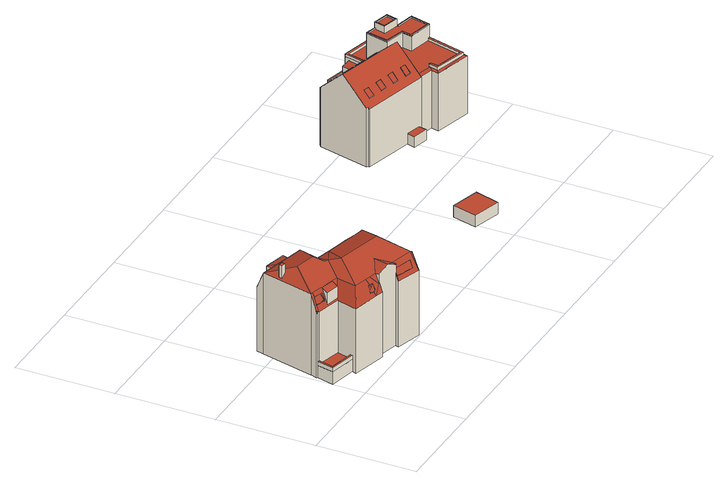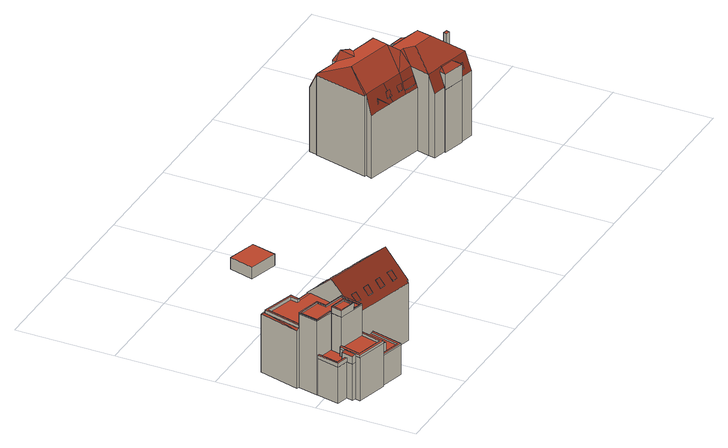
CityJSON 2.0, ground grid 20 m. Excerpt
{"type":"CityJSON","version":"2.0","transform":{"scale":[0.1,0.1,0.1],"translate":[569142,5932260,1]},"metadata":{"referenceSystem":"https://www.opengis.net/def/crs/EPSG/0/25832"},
"CityObjects":{
"building1":{"type":"Building","attributes":{"Grundfläche 2D":"364.560258","Grundhöhe NN":"1.492"},"children":["building1-1","building1-2","building1-3","building1-4","building1-5","building1-6","building1-7","building1-8","building1-9","building1-10","building1-11","building1-12"],"geometry":[{"type":"Solid","lod":"3","boundaries":[[[[0,1,2,3,4,5,6,7,8,9,10],[11,12,13,2]],[[2,13,11]],[[11,13,12]],[[5,4,3,14,15,16,17,18,6]],[[19,16,15,20,21,22]],[[23,24,23,25]],[[26,27,24,23,25]],[[28,29,30]],[[30,29,31,32,33,25,23,24]],[[8,7,6,18,17,16,34,35,9]],[[36,9,35,37]],[[22,38,16]],[[38,34,16]],[[22,39,40,41]],[[41,38,22]],[[39,42,43,44,45,46,40]],[[47,46,45]],[[47,48,49,50,51,52,38,41,40,46]],[[52,53,34,38]],[[54,55,56,57]],[[32,57,56]],[[56,58,59,60,32]],[[31,29,35,34,53,61,62,54,57,32]],[[28,63,37,35,29]],[[64,65,45,44,43,66,67,68,69,70]],[[39,71,67,43,42]],[[43,67,66]],[[72,73,74,75,76,77]],[[78,79,80,81]],[[54,62,79]],[[61,82,83,80,79,62]],[[84,80,83,82,61,53,85]],[[86,87,88,89,90,85,53,52]],[[52,51,50,49,48,91,92,93,94,88,87,86],[95,96,95,97,95,98]],[[99,93,92,91,48,47,100,101]],[[102,103,99]],[[103,93,99]],[[20,15,14,3,2,1,0,10,104,105]],[[10,9,106,104]],[[30,24,107,108]],[[28,30,108,109]],[[24,27,110,107]],[[19,22,16]],[[111,112,106,9,36,37]],[[39,22,21,20,105,113]],[[47,45,114,115]],[[79,55,54]],[[116,110,27,26,25,117,59,58,56,55,79,78]],[[33,32,60,59,117,25]],[[28,109,118,63]],[[37,63,118,111]],[[45,65,119,114]],[[71,39,113,120]],[[67,71,120,121]],[[68,67,121,122]],[[69,68,122,123]],[[70,69,123,124]],[[65,64,70,124,119]],[[72,77,125,126]],[[73,72,126,127]],[[128,129,130,102,99,101,100,47,115,131]],[[103,102,130,125,77,132]],[[76,133,93,103,132,77]],[[94,93,133,76,75,88]],[[127,134,85,90,89,88,75,74,73]],[[81,80,84,85,134,135]],[[135,116,78,81]],[[129,128,131,115,114,119,124,123,122,121,120,113,105,104,106,112,111,118,109,108,107,110,116,135,134,127,126,125,130]]]],"semantics":{"surfaces":[{"type":"RoofSurface"},{"type":"WallSurface"},{"type":"GroundSurface"}],"values":[[0,0,0,0,0,0,0,0,0,0,0,0,0,0,0,0,0,0,0,0,0,0,0,0,0,0,0,0,0,0,0,0,0,0,0,0,0,1,1,1,1,1,1,1,1,1,1,1,1,1,1,1,1,1,1,1,1,1,1,1,1,1,1,1,1,1,1,2]]}}]},
"building1-1":{"type":"BuildingInstallation","parents":["building1"],"geometry":[{"type":"MultiSurface","lod":"3","boundaries":[[[136,137,138,139,140,141]],[[142,136,141]],[[142,143,137,136]],[[139,138,137,143,138]],[[140,141,140,139]]],"semantics":{"surfaces":[{"type":"RoofSurface"},{"type":"WallSurface"}],"values":[0,1,1,1,1]}}]},
"building1-2":{"type":"BuildingInstallation","parents":["building1"],"geometry":[{"type":"MultiSurface","lod":"3","boundaries":[[[11,144,13]],[[12,145,11,146]],[[11,13,146]],[[12,147,12,145]]],"semantics":{"surfaces":[{"type":"RoofSurface"},{"type":"WallSurface"}],"values":[0,0,0,1]}}]},
"building1-3":{"type":"BuildingInstallation","parents":["building1"],"geometry":[{"type":"MultiSurface","lod":"3","boundaries":[[[148,149,150,151,152]],[[153,148,152,154,5]],[[153,155,149,148]],[[156,154,152,151]],[[151,150,149,155,4,156]]],"semantics":{"surfaces":[{"type":"RoofSurface"},{"type":"WallSurface"}],"values":[0,1,1,1,1]}}]},
"building1-4":{"type":"BuildingInstallation","parents":["building1"],"geometry":[{"type":"MultiSurface","lod":"3","boundaries":[[[157,158,159,160,161,162,163]],[[164,165,161,160,159]],[[163,162,161,165,166,167]],[[167,168,158,157,163]],[[168,159,158]]],"semantics":{"surfaces":[{"type":"RoofSurface"},{"type":"WallSurface"}],"values":[0,1,1,1,1]}}]},
"building1-5":{"type":"BuildingInstallation","parents":["building1"],"geometry":[{"type":"MultiSurface","lod":"3","boundaries":[[[169,117,170,23,171,172]],[[173,170,117]],[[169,172,174,33]],[[117,25,26,173]],[[117,169,33,25]],[[170,173,26,23]],[[23,175,23,170]],[[23,175,176,171]],[[174,172,171]],[[174,171,176]]],"semantics":{"surfaces":[{"type":"RoofSurface"},{"type":"WallSurface"}],"values":[0,0,1,1,1,1,1,1,1,1]}}]},
"building1-6":{"type":"BuildingInstallation","parents":["building1"],"geometry":[{"type":"MultiSurface","lod":"3","boundaries":[[[177,178,179,180]],[[181,182,180,179]],[[177,180,182,183]],[[178,177,183,184]],[[184,181,179,178]]],"semantics":{"surfaces":[{"type":"RoofSurface"},{"type":"WallSurface"}],"values":[0,1,1,1,1]}}]},
"building1-7":{"type":"BuildingInstallation","parents":["building1"],"geometry":[{"type":"MultiSurface","lod":"3","boundaries":[[[185,186,187,188]],[[185,188,189,190]],[[188,187,191,189]],[[186,185,190,192]],[[187,186,192,191]]],"semantics":{"surfaces":[{"type":"RoofSurface"},{"type":"WallSurface"}],"values":[0,1,1,1,1]}}]},
"building1-8":{"type":"BuildingInstallation","parents":["building1"],"geometry":[{"type":"MultiSurface","lod":"3","boundaries":[[[193,194,195,196]],[[197,194,193,66]],[[197,66,198]],[[67,68,197,198]],[[194,197,68,69]],[[69,70,199,196,195,194]]],"semantics":{"surfaces":[{"type":"RoofSurface"},{"type":"WallSurface"}],"values":[0,0,0,1,1,1]}}]},
"building1-9":{"type":"BuildingInstallation","parents":["building1"],"geometry":[{"type":"MultiSurface","lod":"3","boundaries":[[[200,201,202,133,132,203]],[[202,201,74,204]],[[133,202,204,76]],[[133,76,77,132]],[[77,72,203,132]],[[72,73,200,203]],[[200,73,74,201]]],"semantics":{"surfaces":[{"type":"RoofSurface"},{"type":"WallSurface"}],"values":[0,1,1,1,1,1,1]}}]},
"building1-10":{"type":"BuildingInstallation","parents":["building1"],"geometry":[{"type":"MultiSurface","lod":"3","boundaries":[[[205,206,207,208,209,210,82,211]],[[212,213,210,209,208]],[[214,215,216,206,205,211]],[[212,208,207,206,216,83]],[[214,211,82,210,213,82]]],"semantics":{"surfaces":[{"type":"RoofSurface"},{"type":"WallSurface"}],"values":[0,1,1,1,1]}}]},
"building1-11":{"type":"BuildingInstallation","parents":["building1"],"geometry":[{"type":"MultiSurface","lod":"3","boundaries":[[[217,218,95,219,220,221]],[[96,219,95]],[[222,223,219,96]],[[224,225,91,220,219,223]],[[91,226,221,220]],[[97,95,96,95]],[[224,223,222,96]],[[226,92,98,97,95,218,217,221]]],"semantics":{"surfaces":[{"type":"RoofSurface"},{"type":"WallSurface"}],"values":[0,0,0,1,1,1,1,1]}}]},
"building1-12":{"type":"BuildingInstallation","parents":["building1"],"geometry":[{"type":"MultiSurface","lod":"3","boundaries":[[[51,50,227,228,229,230]],[[231,228,227,50,232]],[[87,86,230,229,228,231,233]],[[86,51,230]]],"semantics":{"surfaces":[{"type":"RoofSurface"},{"type":"WallSurface"}],"values":[0,1,1,1]}}]},
"building2":{"type":"Building","attributes":{"Grundfläche 2D":"31.203670","Grundhöhe NN":"1.892"},"geometry":[{"type":"Solid","lod":"3","boundaries":[[[[234,235,236,237]],[[238,239,237,236]],[[239,240,234,237]],[[240,241,235,234]],[[241,238,236,235]],[[241,240,239,238]]]],"semantics":{"surfaces":[{"type":"RoofSurface"},{"type":"WallSurface"},{"type":"GroundSurface"}],"values":[[0,1,1,1,1,2]]}}]},
"building3":{"type":"Building","attributes":{"Grundfläche 2D":"403.573579","Grundhöhe NN":"1.604"},"children":["building3-1","building3-2","building3-3","building3-4","building3-5","building3-6","building3-7","building3-8","building3-9","building3-10","building3-11","building3-12","building3-13","building3-14","building3-15","building3-16","building3-17","building3-18"],"geometry":[{"type":"Solid","lod":"3","boundaries":[[[[242,243,244,245,246,247]],[[248,249,250,246,245,251,252,253,254]],[[255,256,257,258,259,260,261,262,263,264,265,266,267]],[[268,269,270,271,272,273,274,275,276,277,278,279]],[[280,281,282,283,284,285,286,287,288,289,290,291]],[[292,293,294,295,296,297,298,299,300,301,302,303,304]],[[305,251,306,307,308,309,310,311,312,313,314,315,316,317,318]],[[319,320,321,322]],[[307,323,324,308]],[[324,325,326,310,309,308]],[[327,311,310,326]],[[328,329,312,311,327]],[[330,331,313,312,329]],[[332,314,313,331]],[[249,248,333,334]],[[250,249,334,335]],[[247,246,250,335,336]],[[242,247,336,337]],[[243,242,337,338]],[[320,339,340,244,243,338,341,321]],[[323,307,306,251,245,244,340,342]],[[252,251,287,286]],[[343,333,248,254,253,252,286,285,284]],[[322,321,341,344]],[[319,322,344,345]],[[320,319,345,339]],[[272,346,347,257,256,255,267,274,273]],[[258,257,347,348]],[[280,291,290,263,262,261,260,259,258,348,349,282,281]],[[263,290,289,264]],[[266,275,274,267]],[[271,270,350,351]],[[272,271,351,346]],[[268,279,352,353]],[[270,269,268,353,354,350]],[[283,282,349,355]],[[284,283,355,343]],[[324,323,342,356]],[[326,325,324,356,357]],[[329,328,327,326,357,358]],[[331,330,329,358,359]],[[332,331,359,360]],[[277,298,297,296,295,361,352,279,278]],[[298,277,276,299]],[[362,300,299,276,275,266]],[[302,301,300,362,266,265,363]],[[264,289,288,305,318,303,302,363,265]],[[303,318,317,304]],[[304,317,316,292]],[[314,332,294,293,292,316,315]],[[295,294,360,361]],[[332,360,294]],[[305,288,287,251]],[[356,342,340,339,345,344,341,338,337,336,335,334,333,343,355,349,348,347,346,351,350,354,353,352,361,360,359,358,357]]]],"semantics":{"surfaces":[{"type":"RoofSurface"},{"type":"WallSurface"},{"type":"GroundSurface"}],"values":[[0,0,0,0,0,0,0,0,0,0,0,0,0,0,1,1,1,1,1,1,1,1,1,1,1,1,1,1,1,1,1,1,1,1,1,1,1,1,1,1,1,1,1,1,1,1,1,1,1,1,1,1,1,2]]}}]},
"building3-1":{"type":"BuildingInstallation","parents":["building3"],"geometry":[{"type":"MultiSurface","lod":"3","boundaries":[[[364,365,366,367]],[[367,366,368,369]],[[364,367,369,370]],[[365,364,370,371]],[[366,365,371,368]]],"semantics":{"surfaces":[{"type":"RoofSurface"},{"type":"WallSurface"}],"values":[0,1,1,1,1]}}]},
"building3-2":{"type":"BuildingInstallation","parents":["building3"],"geometry":[{"type":"MultiSurface","lod":"3","boundaries":[[[372,373,374,375]],[[376,377,372,375]],[[375,374,378,376]],[[377,379,373,372]],[[374,373,379,378]]],"semantics":{"surfaces":[{"type":"RoofSurface"},{"type":"WallSurface"}],"values":[0,1,1,1,1]}}]},
"building3-3":{"type":"BuildingInstallation","parents":["building3"],"geometry":[{"type":"MultiSurface","lod":"3","boundaries":[[[380,381,382,383]],[[383,382,384,385]],[[380,383,385,386]],[[386,387,381,380]],[[387,384,382,381]]],"semantics":{"surfaces":[{"type":"RoofSurface"},{"type":"WallSurface"}],"values":[0,1,1,1,1]}}]},
"building3-4":{"type":"BuildingInstallation","parents":["building3"],"geometry":[{"type":"MultiSurface","lod":"3","boundaries":[[[388,389,390,391]],[[390,389,392,393]],[[391,390,393,394]],[[388,391,394,395]],[[389,388,395,392]]],"semantics":{"surfaces":[{"type":"RoofSurface"},{"type":"WallSurface"}],"values":[0,1,1,1,1]}}]},
"building3-5":{"type":"BuildingInstallation","parents":["building3"],"geometry":[{"type":"MultiSurface","lod":"3","boundaries":[[[396,397,398,399]],[[399,398,400,401]],[[396,399,401,402]],[[397,396,402,403]],[[398,397,403,400]]],"semantics":{"surfaces":[{"type":"RoofSurface"},{"type":"WallSurface"}],"values":[0,1,1,1,1]}}]},
"building3-6":{"type":"BuildingInstallation","parents":["building3"],"geometry":[{"type":"MultiSurface","lod":"3","boundaries":[[[404,405,406,407]],[[407,406,408,409]],[[404,407,409,410]],[[405,404,410,411]],[[406,405,411,408]]],"semantics":{"surfaces":[{"type":"RoofSurface"},{"type":"WallSurface"}],"values":[0,1,1,1,1]}}]},
"building3-7":{"type":"BuildingInstallation","parents":["building3"],"geometry":[{"type":"MultiSurface","lod":"3","boundaries":[[[412,413,414,415]],[[414,413,416,417]],[[418,419,412,415]],[[413,412,419,416]],[[417,418,415,414]]],"semantics":{"surfaces":[{"type":"RoofSurface"},{"type":"WallSurface"}],"values":[0,1,1,1,1]}}]},
"building3-8":{"type":"BuildingInstallation","parents":["building3"],"geometry":[{"type":"MultiSurface","lod":"3","boundaries":[[[420,421,422,423]],[[424,425,420,423]],[[423,422,426,424]],[[425,427,421,420]],[[422,421,427,426]]],"semantics":{"surfaces":[{"type":"RoofSurface"},{"type":"WallSurface"}],"values":[0,1,1,1,1]}}]},
"building3-9":{"type":"BuildingInstallation","parents":["building3"],"geometry":[{"type":"MultiSurface","lod":"3","boundaries":[[[428,429,430,431,432,433,434,363,435,436,362,437,438]],[[264,265,439,435,363,434]],[[436,435,439,440]],[[440,266,362,436]],[[266,267,437,362]],[[257,438,437,267,255,441,442,256]],[[257,258,428,438]],[[258,259,260,261,262,263,433,432,431,430,429,428]],[[263,264,434,433]]],"semantics":{"surfaces":[{"type":"RoofSurface"},{"type":"WallSurface"}],"values":[0,1,1,1,1,1,1,1,1]}}]},
"building3-10":{"type":"BuildingInstallation","parents":["building3"],"geometry":[{"type":"MultiSurface","lod":"3","boundaries":[[[441,443,444,442]],[[255,256,272,273]],[[445,443,441,255,273]],[[270,271,444,443,445,446,447,448]],[[272,256,442,444,271]]],"semantics":{"surfaces":[{"type":"RoofSurface"},{"type":"WallSurface"}],"values":[0,1,1,1,1]}}]},
"building3-11":{"type":"BuildingInstallation","parents":["building3"],"geometry":[{"type":"MultiSurface","lod":"3","boundaries":[[[449,448,447,450,451,452,453]],[[446,454,450,447]],[[451,450,454,278]],[[451,278,279,452]],[[279,268,453,452]],[[268,269,270,448,449,453]]],"semantics":{"surfaces":[{"type":"RoofSurface"},{"type":"WallSurface"}],"values":[0,1,1,1,1,1]}}]},
"building3-12":{"type":"BuildingInstallation","parents":["building3"],"geometry":[{"type":"MultiSurface","lod":"3","boundaries":[[[455,456,457,458,459,460]],[[282,283,455,460]],[[283,284,456,455]],[[285,457,456,284]],[[458,457,285,461]],[[461,281,459,458]],[[282,460,459,281]]],"semantics":{"surfaces":[{"type":"RoofSurface"},{"type":"WallSurface"}],"values":[0,1,1,1,1,1,1]}}]},
"building3-13":{"type":"BuildingInstallation","parents":["building3"],"geometry":[{"type":"MultiSurface","lod":"3","boundaries":[[[462,463,464,465]],[[280,465,464,291]],[[462,465,280,466]],[[463,462,466,467]],[[467,291,464,463]]],"semantics":{"surfaces":[{"type":"RoofSurface"},{"type":"WallSurface"}],"values":[0,1,1,1,1]}}]},
"building3-14":{"type":"BuildingInstallation","parents":["building3"],"geometry":[{"type":"MultiSurface","lod":"3","boundaries":[[[468,469,470,471,472,473]],[[470,469,474,475]],[[471,470,475,476]],[[477,473,472,478,479,480]],[[473,477,299,468]]],"semantics":{"surfaces":[{"type":"RoofSurface"},{"type":"WallSurface"}],"values":[0,1,1,1,1]}}]},
"building3-15":{"type":"BuildingInstallation","parents":["building3"],"geometry":[{"type":"MultiSurface","lod":"3","boundaries":[[[481,482,483,484,485,486,487,488,489,490,491,492,493,494,495,496,479,478,497]],[[298,498,490,489]],[[491,490,498,499]],[[492,491,499,500]],[[493,492,500,501]],[[494,493,501,502]],[[495,494,502,503]],[[503,504,496,495]],[[479,496,504,480]],[[497,478,301,302]],[[302,303,481,497]],[[303,304,482,481]],[[304,292,483,482]],[[292,293,294,485,484,483]],[[294,295,486,485]],[[295,296,297,298,489,488,487,486]]],"semantics":{"surfaces":[{"type":"RoofSurface"},{"type":"WallSurface"}],"values":[0,1,1,1,1,1,1,1,1,1,1,1,1,1,1,1]}}]},
"building3-16":{"type":"BuildingInstallation","parents":["building3"],"geometry":[{"type":"MultiSurface","lod":"3","boundaries":[[[505,469,468,506,472,471]],[[505,471,476,507]],[[469,505,507,474]],[[468,299,300,506]],[[472,506,300,301,478]]],"semantics":{"surfaces":[{"type":"RoofSurface"},{"type":"WallSurface"}],"values":[0,1,1,1,1]}}]},
"building3-17":{"type":"BuildingInstallation","parents":["building3"],"geometry":[{"type":"MultiSurface","lod":"3","boundaries":[[[475,474,507,476]]],"semantics":{"surfaces":[{"type":"RoofSurface"}],"values":[0]}}]},
"building3-18":{"type":"BuildingInstallation","parents":["building3"],"geometry":[{"type":"MultiSurface","lod":"3","boundaries":[[[508,509,510,511,512,513,514,515]],[[315,508,515,314]],[[509,508,315,516]],[[510,509,516,517]],[[511,510,517,518]],[[512,511,518,519]],[[519,308,309,310,513,512]],[[310,311,312,514,513]],[[312,313,314,515,514]]],"semantics":{"surfaces":[{"type":"RoofSurface"},{"type":"WallSurface"}],"values":[0,1,1,1,1,1,1,1,1]}}]}
},
"vertices":[
[240,146,137],[230,149,137],[207,155,137],[196,158,137],[198,153,147],[200,148,159],[203,141,175],[226,135,175],[237,132,175],[249,130,175],[255,143,137],[228,142,157],[232,145,148],[228,142,158],[178,162,137],[163,166,137],[159,151,175],[174,148,175],[193,143,175],[130,158,175],[133,174,137],[131,166,158],[129,159,175],[170,21,152],[168,17,142],[172,24,158],[171,24,158],[170,24,158],[225,19,173],[222,20,175],[221,3,140],[174,32,175],[173,32,175],[173,26,164],[114,104,198],[209,80,198],[251,129,173],[253,129,172],[109,129,190],[139,199,175],[96,152,198],[102,131,190],[113,205,175],[104,207,175],[69,216,175],[39,223,175],[53,162,198],[13,115,175],[17,114,175],[38,109,175],[42,108,175],[70,101,175],[83,98,175],[72,56,175],[127,43,175],[125,35,176],[149,29,185],[157,61,185],[171,24,175],[172,24,175],[173,26,175],[101,49,175],[112,46,175],[226,19,172],[70,232,140],[43,238,140],[105,208,174],[116,220,141],[117,222,136],[73,233,136],[73,231,140],[142,214,140],[2,66,31],[56,54,31],[57,58,31],[65,87,31],[15,100,31],[10,101,31],[127,35,157],[125,35,157],[109,32,140],[125,28,140],[104,43,163],[107,36,149],[97,35,140],[54,46,140],[67,89,145],[67,89,144],[65,87,140],[57,58,140],[56,54,140],[17,110,167],[16,105,153],[15,100,140],[35,95,140],[36,100,153],[36,100,154],[36,100,152],[23,103,152],[10,104,145],[12,112,167],[11,106,152],[9,102,140],[10,101,140],[255,143,5],[133,174,5],[249,130,5],[168,17,5],[221,3,5],[225,19,5],[170,24,5],[253,129,5],[251,129,5],[139,199,5],[39,223,5],[13,115,5],[127,35,5],[172,24,159],[226,19,5],[43,238,5],[142,214,5],[116,220,5],[117,222,5],[73,233,5],[73,231,5],[10,101,5],[2,66,5],[56,54,5],[11,106,5],[10,104,5],[9,102,5],[12,112,5],[10,101,39],[15,100,39],[54,46,5],[125,28,5],
[177,159,148],[166,161,148],[166,161,149],[165,157,159],[169,156,159],[176,154,159],[177,159,147],[166,161,147],
[228,141,160],[229,145,148],[229,142,157],[239,143,148],
[205,147,160],[206,151,148],[198,153,148],[195,154,148],[194,149,160],[205,147,159],[194,149,159],[206,151,147],[195,154,147],
[132,166,158],[132,165,159],[161,158,159],[162,162,148],[162,164,145],[153,166,144],[134,171,144],[162,162,147],[162,164,144],[153,166,143],[134,171,143],[132,165,158],
[173,26,165],[170,21,153],[210,10,150],[211,16,164],[171,24,159],[211,16,163],[170,21,151],[210,10,149],
[33,183,204],[42,181,204],[44,188,204],[35,190,204],[44,188,186],[35,190,178],[33,183,178],[42,181,186],
[67,223,163],[68,227,152],[58,230,151],[56,226,161],[56,226,160],[67,223,162],[58,230,150],[68,227,151],
[77,215,174],[73,233,169],[70,222,169],[70,219,169],[117,222,169],[113,208,169],[70,222,162],
[56,54,39],[57,58,39],[7,69,39],[2,66,39],[7,69,31],
[99,40,153],[98,39,151],[107,36,150],[109,36,150],[110,36,152],[111,41,163],[100,44,164],[109,36,149],[111,41,162],[100,44,163],[99,40,152],[98,39,150],
[16,105,154],[23,103,153],[32,106,167],[17,110,168],[15,105,154],[36,100,155],[37,105,167],[37,105,166],[32,106,166],[15,105,153],
[41,104,173],[39,95,168],[62,90,168],[67,89,168],[39,95,144],[41,104,166],[62,90,144],
[648,56,33],[662,106,33],[603,122,33],[590,72,33],[603,122,9],[590,72,9],[648,56,9],[662,106,9],
[695,338,129],[694,335,126],[832,299,127],[847,355,178],[705,393,178],[691,339,129],[722,447,127],[722,443,130],[718,444,130],[860,408,129],[861,411,127],[821,421,127],[816,423,127],[936,426,96],[942,450,96],[945,460,96],[882,476,96],[881,474,96],[880,470,96],[880,467,96],[870,429,96],[870,426,96],[874,425,96],[875,430,96],[929,416,96],[934,415,96],[971,429,82],[968,430,82],[947,435,82],[950,448,82],[942,450,82],[936,426,82],[934,415,82],[929,416,82],[923,393,82],[923,392,82],[957,384,82],[960,383,82],[880,467,68],[880,470,68],[881,474,68],[832,486,68],[816,423,68],[821,421,68],[861,411,68],[860,408,68],[869,406,68],[874,425,68],[870,426,68],[870,429,68],[902,354,160],[951,342,160],[952,342,160],[961,383,160],[960,383,160],[957,384,160],[923,392,160],[923,393,160],[929,416,160],[896,424,160],[875,430,160],[864,384,160],[906,373,160],[869,406,129],[847,355,129],[835,309,129],[869,300,129],[865,286,129],[864,283,129],[927,265,129],[931,264,129],[932,269,129],[951,342,129],[947,343,129],[902,354,129],[906,373,129],[864,384,129],[821,284,28],[825,301,28],[795,309,28],[790,292,28],[833,301,127],[862,294,127],[859,284,127],[858,278,127],[863,277,127],[930,259,127],[935,258,127],[936,263,127],[957,341,127],[952,342,129],[722,447,6],[722,443,6],[718,444,6],[691,339,6],[695,338,6],[694,335,6],[825,301,6],[832,299,6],[795,309,6],[833,301,6],[816,423,6],[790,292,6],[821,284,6],[942,450,6],[945,460,6],[882,476,6],[881,474,6],[947,435,6],[950,448,6],[960,383,6],[971,429,6],[968,430,6],[832,486,6],[862,294,6],[858,278,6],[935,258,6],[957,341,6],[952,342,6],[961,383,6],[929,416,101],[875,430,101],
[787,324,139],[791,337,151],[779,340,151],[776,327,139],[779,340,150],[776,327,138],[787,324,138],[791,337,150],
[841,403,139],[830,406,139],[827,394,151],[838,391,151],[838,391,150],[841,403,138],[827,394,150],[830,406,138],
[779,419,139],[767,422,139],[764,410,151],[775,407,151],[764,410,150],[775,407,150],[779,419,138],[767,422,138],
[747,428,139],[735,430,139],[732,418,151],[743,415,151],[735,430,138],[732,418,150],[743,415,150],[747,428,138],
[810,411,139],[799,414,139],[795,402,151],[807,399,151],[795,402,150],[807,399,150],[810,411,138],[799,414,138],
[724,340,138],[727,353,150],[716,356,150],[712,343,138],[716,356,149],[712,343,137],[724,340,137],[727,353,149],
[756,332,139],[759,345,151],[747,348,150],[744,335,139],[759,345,150],[747,348,149],[744,335,138],[756,332,138],
[819,315,139],[823,328,151],[811,331,151],[807,318,139],[807,318,138],[819,315,138],[811,331,150],[823,328,150],
[882,476,101],[881,474,101],[880,470,101],[880,467,101],[870,429,101],[870,426,101],[874,425,101],[885,470,101],[939,456,101],[934,415,101],[945,460,101],[885,470,96],[939,456,96],[936,426,99],[942,450,99],
[944,424,97],[950,448,97],[944,424,82],[946,431,82],[946,431,90],[947,435,90],
[968,430,90],[967,426,90],[957,384,90],[960,383,90],[971,429,90],[967,426,82],
[832,486,71],[816,423,71],[821,421,71],[836,481,71],[880,470,71],[881,474,71],[836,481,68],
[863,472,86],[854,434,86],[870,429,91],[880,467,91],[863,472,68],[854,434,68],
[923,393,174],[921,396,174],[894,403,174],[898,421,174],[896,424,174],[890,401,174],[921,396,172],[894,403,172],[898,421,172],[890,401,160],[896,424,162],[896,422,162],[896,422,160],
[864,384,162],[906,373,162],[902,354,162],[951,342,162],[952,342,162],[961,383,162],[960,383,162],[957,384,162],[923,392,162],[922,389,162],[958,381,162],[950,345,162],[905,356,162],[909,375,162],[868,386,162],[877,427,162],[875,430,162],[922,389,160],[958,381,160],[950,345,160],[905,356,160],[909,375,160],[868,386,160],[877,427,160],
[926,414,174],[929,416,174],[926,414,172],
[947,343,135],[928,270,135],[870,285,135],[873,300,135],[869,302,135],[864,283,135],[931,264,135],[951,342,135],[928,270,129],[870,285,129],[873,300,129],[869,302,129]
]}
